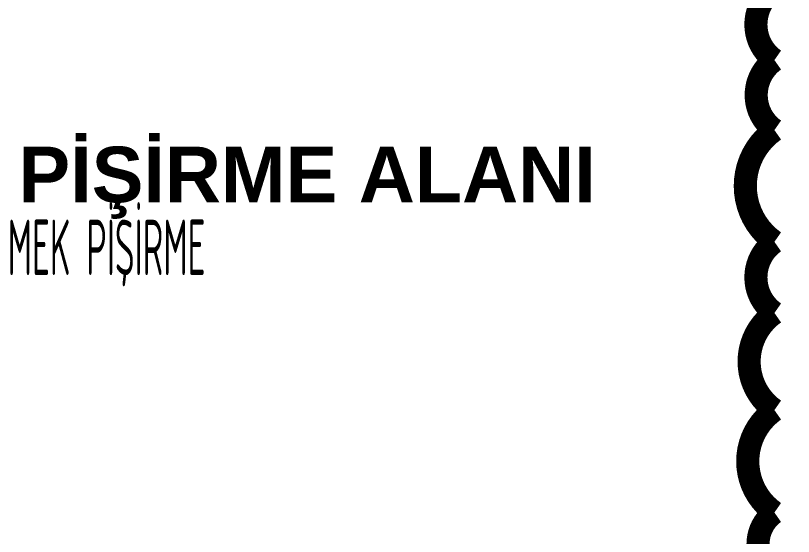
# Model space of a CAD drawing. Header units: centimetres. Extents: x 31 to 22766, y 238 to 3306.
# Drawn here: x 1779.2 to 1947.4, y 889.7 to 1002.4 of the extents above; entities that cross this region are included whole.
import ezdxf
from ezdxf.xclip import XClip

# ---------------------------------------------------------------- set-up
doc = ezdxf.new("R2010")
doc.units = ezdxf.units.CM
doc.header["$XCLIPFRAME"] = 0
doc.layers.add('MAHAL ADI', color=8, linetype='Continuous', lineweight=0)
doc.layers.add('YAZI1', color=8, linetype='Continuous', lineweight=5)
doc.styles.add('style1', font='GENISO.shx', dxfattribs={"height": 80})
doc.styles.add('YAZI', font='geniso.shx')

# ---------------------------------------------------------------- blocks, each defined once
blk = doc.blocks.new('G$CCD2FF134')
at = {"layer": 'MAHAL ADI', "color": 1, "lineweight": -3, "style": 'YAZI', "width": 0.5}
blk.add_text('Z07-DEPO- YEMEK PİŞİRME', height=12, dxfattribs=at).set_placement((-1978.3, -1325.76))

msp = doc.modelspace()

# ---------------------------------------------------------------- linework, layer by layer
at = {"color": 6, "const_width": 5}
msp.add_lwpolyline([(1943.29, 881.31, -0.520567), (1943.29, 894.92, -0.520567), (1943.29, 917.07, -0.520567), (1943.29, 938.08, -0.520567), (1943.29, 953.46, -0.520567), (1943.29, 977.64, -0.520567), (1943.29, 992.78, -0.520567), (1943.29, 1008.16, -0.520567), (1943.29, 1027.46, -0.520567), (1943.29, 1040.89, -0.520567), (1943.29, 1058.36, -0.520567), (1943.29, 1076.43, -0.520567), (1943.29, 1099.75, -0.520567), (1943.29, 1111.15, -0.520567), (1968.57, 1111.15, -0.520567)], format="xyb", dxfattribs=at)

# ---------------------------------------------------------------- block references
ref = msp.add_blockref('G$CCD2FF134', (3707.03, 2272.03))
XClip(ref).set_block_clipping_path([(-3470.0000000001, -1889.9999999982), (349.9999999999, 300.0000000019)])

# ---------------------------------------------------------------- texts
at = {"layer": 'YAZI1', "insert": (1209.88, 974.04), "char_height": 12, "width": 1131.5727, "attachment_point": 1, "style": 'style1'}
msp.add_mtext('\\pxsm1,qc;{\\fArial|b1|i0|c162|p34;DEPO & YEMEK PİŞİRME ALANI}', dxfattribs=at)

doc.saveas('drawing.dxf')
